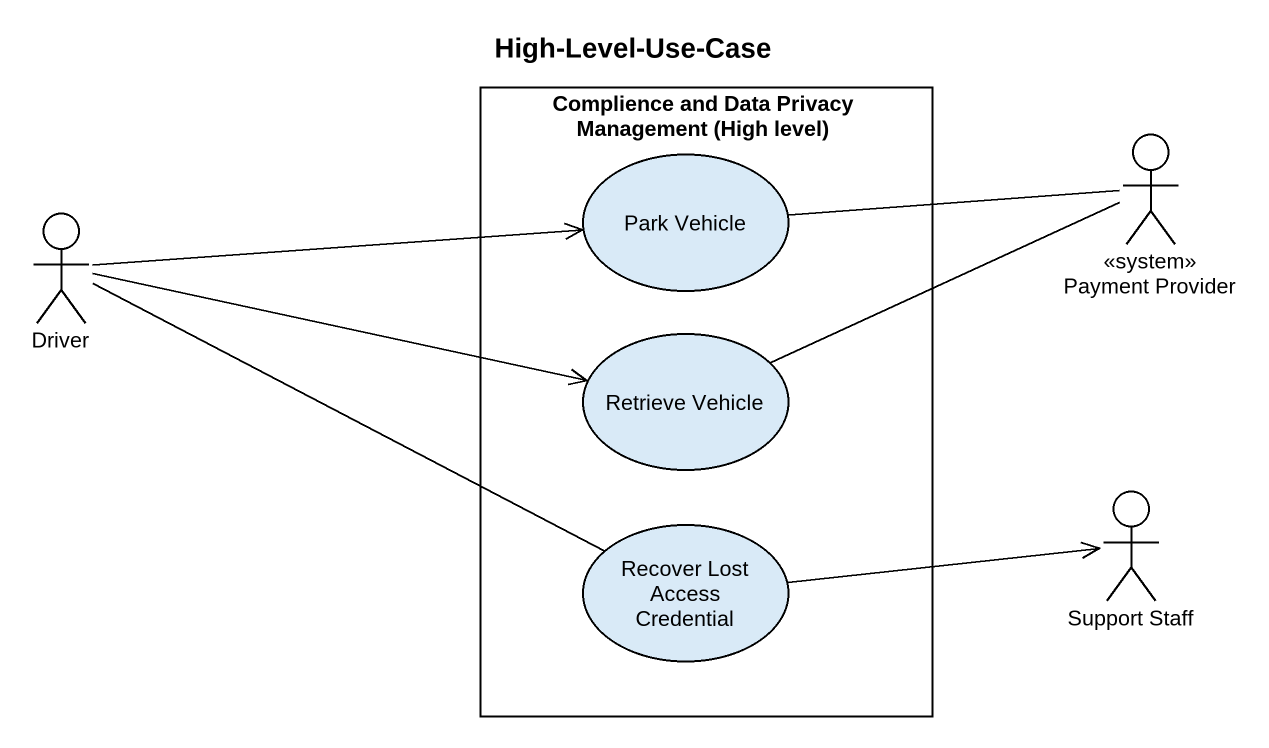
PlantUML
@startuml
title High-Level-Use-Case
rectangle "Complience and Data Privacy Management (High level)" as Complience_and_Data_Privacy {
  usecase "Park Vehicle" as Park_Vehicle
  usecase "Retrieve Vehicle" as Retrieve_Vehicle
  usecase "Recover Lost Access Credential" as Recover_Lost_Access
}
actor "Payment Provider" as Payment_Provider <<system>>
actor Driver
actor "Support Staff" as Support_Staff
Payment_Provider -left- Park_Vehicle
Payment_Provider -left- Retrieve_Vehicle
Driver -right-> Park_Vehicle
Driver -right- Recover_Lost_Access
Retrieve_Vehicle <-left- Driver
Recover_Lost_Access -right-> Support_Staff
@enduml
